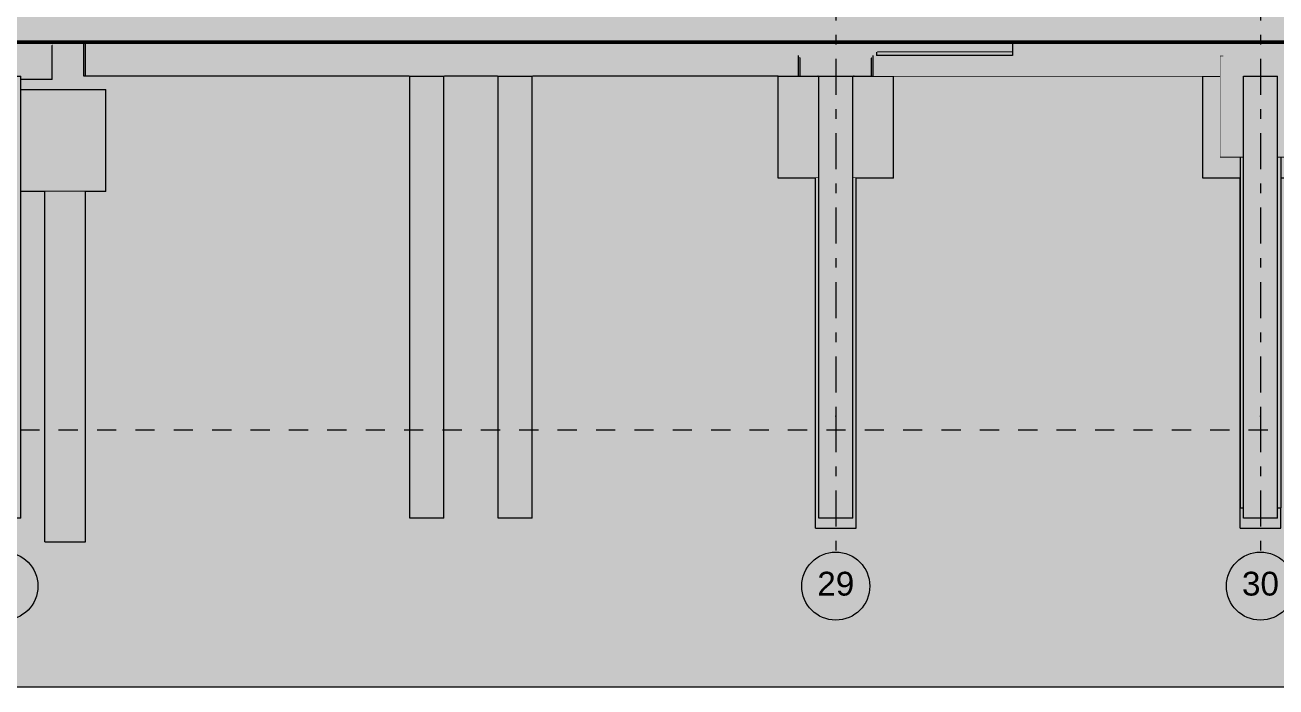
# Model space of a CAD drawing. Header units: millimetres. Extents: x -48147 to 1414029, y -496296 to 18123.
# Drawn here: x 1393650 to 1402847, y -495828 to -490962 of the extents above; entities that cross this region are included whole.
import ezdxf
from ezdxf.enums import TextEntityAlignment as Align

# ---------------------------------------------------------------- set-up
doc = ezdxf.new("R2010")
doc.units = ezdxf.units.MM
doc.header["$MEASUREMENT"] = 0
for name, pattern in [('Dashed', [2822.222233, 1411.111116, -1411.111116]), ('Double Dashed', [546.805537, 264.583325, -105.833328, 70.555556, -105.833328]), ('Wipeout_Contour', [1000, 0, -1000])]:
    doc.linetypes.add(name, pattern=pattern)
for name, color, linetype, lineweight, true_color in [('0_Pen_No__105', 7, 'Continuous', 15, 0xa6a6a6), ('A-230-M_FLOOR.IFC Import_Pen_No__109', 7, 'Continuous', 15, 0xa6a6a6), ('A-230-M_FLOOR.IFC Import_Pen_No__29', 7, 'Continuous', 50, 0x2a2a2a), ('HATCHING_Pen_No__145', 7, 'Continuous', 0, 0xa6a6a6), ('New_A-15-MG_Structural_Grid_Phase_2_Pen_No__222', 7, 'Continuous', 13, 0x65af33)]:
    doc.layers.add(name, color=color, linetype=linetype, lineweight=lineweight, true_color=true_color)
for name, color, linetype in [('A-230-M_FLOOR.IFC Import', 7, 'Continuous'), ('New_A-15-MG_Structural_Grid_Phase_2', 7, 'Continuous'), ('New_A-20-M_Floor_Slab', 7, 'Continuous'), ('New_A-25-M_Wall_Int', 7, 'Continuous'), ('S-160-M_FOUND.IFC Import', 7, 'Continuous'), ('S-280-M_COLUMN.IFC Import', 7, 'Continuous'), ('S-280-M_STRUCT_FRAME.IFC Import', 7, 'Continuous')]:
    doc.layers.add(name, color=color, linetype=linetype)
for name, color, linetype, lineweight in [('A-230-M_FLOOR.IFC Import_Pen_No__89', 8, 'Continuous', 20), ('HATCHING_Pen_No__1', 7, 'Continuous', 13), ('New_A-20-M_Floor_Slab_Pen_No__89', 8, 'Continuous', 20), ('New_A-25-M_Wall_Int_Pen_No__87', 8, 'Continuous', 20), ('S-160-M_FOUND.IFC Import_Pen_No__1', 7, 'Continuous', 13), ('S-160-M_FOUND.IFC Import_Pen_No__4', 7, 'Continuous', 20), ('S-280-M_COLUMN.IFC Import_Pen_No__88', 8, 'Continuous', 20), ('S-280-M_STRUCT_FRAME.IFC Import_Pen_No__90', 8, 'Continuous', 20)]:
    doc.layers.add(name, color=color, linetype=linetype, lineweight=lineweight)
doc.styles.add('GENERATED_STYLE_2', font='')
doc.styles.get('GENERATED_STYLE_2').set_extended_font_data('Swis721 BT')

# ---------------------------------------------------------------- blocks, each defined once
blk = doc.blocks.new('Section Elem_187_2', base_point=(1372879, -490836.7))
at = {"color": 254, "linetype": 'Wipeout_Contour', "lineweight": 0, "ltscale": 5911167.880479055}
blk.add_wipeout([(1393624.5, -491332.3), (1393624.5, -491361.7), (1393849, -491361.7), (1393849, -491107.8)], dxfattribs=at).dxf.layer = 'New_A-25-M_Wall_Int'
at = {"color": 254, "linetype": 'Wipeout_Contour', "lineweight": 0, "ltscale": 7361340.192738886}
blk.add_wipeout([(1387978.5, -491186.7), (1387788.7, -491186.7), (1387788.7, -491361.7), (1387850.1, -491361.7), (1388021.3, -491256.4)], dxfattribs=at).dxf.layer = 'New_A-25-M_Wall_Int'
at = {"color": 254, "linetype": 'Wipeout_Contour', "lineweight": 0, "ltscale": 5909455.809701221}
blk.add_wipeout([(1393191.2, -491158), (1393191.2, -491361.7), (1393365.7, -491361.7), (1393365.7, -491332.5)], dxfattribs=at).dxf.layer = 'New_A-25-M_Wall_Int'
at = {"layer": 'New_A-25-M_Wall_Int_Pen_No__87', "linetype": 'Continuous'}
for p, q in [((1393849, -491361.7), (1393849, -491107.8)), ((1387850.1, -491361.7), (1387788.7, -491361.7)), ((1393365.7, -491361.7), (1393191.2, -491361.7)), ((1393849, -491361.7), (1393624.5, -491361.7))]:
    blk.add_line(p, q, dxfattribs=at)
blk = doc.blocks.new('Section Elem_368_2', base_point=(1372879, -490836.7))
at = {"color": 254, "linetype": 'Wipeout_Contour', "lineweight": 0, "ltscale": 5936202.616278614}
blk.add_wipeout([(1399986, -491086.7), (1399911, -491161.7), (1400910.9, -491161.7), (1400910.9, -491086.7)], dxfattribs=at).dxf.layer = 'New_A-20-M_Floor_Slab'
at = {"layer": 'New_A-20-M_Floor_Slab_Pen_No__89', "linetype": 'Continuous'}
for p, q in [((1400910.9, -491086.7), (1400910.9, -491161.7)), ((1400910.9, -491161.7), (1399911, -491161.7))]:
    blk.add_line(p, q, dxfattribs=at)
blk = doc.blocks.new('Section Elem_444_2', base_point=(1372879, -490836.7))
at = {"color": 254, "linetype": 'Wipeout_Contour', "lineweight": 0, "ltscale": 47427890.43431725}
blk.add_wipeout([(1399534.5, -487236.7), (1399481.7, -487236.7), (1399481.7, -488347.7), (1399585.1, -488347.7), (1399585.1, -488296.6), (1399687.1, -488296.6), (1399687.1, -488347.7), (1399740.5, -488347.7), (1399740.5, -487236.7), (1399687.4, -487236.7), (1399687.4, -487250), (1399625.2, -487250), (1399618, -487253), (1399615, -487260.2), (1399615, -487667.8), (1399618, -487675), (1399625.2, -487678), (1399687.4, -487678), (1399687.4, -487691.3), (1399534.5, -487691.3), (1399534.5, -487678), (1399596.7, -487678), (1399603.9, -487675), (1399606.9, -487667.8), (1399606.9, -487566.7), (1399606.9, -487566.7), (1399606.9, -487366.7), (1399606.9, -487366.7), (1399606.9, -487260.2), (1399603.9, -487253), (1399596.7, -487250), (1399534.5, -487250)], dxfattribs=at).dxf.layer = 'S-280-M_COLUMN.IFC Import'
at = {"color": 254, "linetype": 'Wipeout_Contour', "lineweight": 0, "ltscale": 35580903.06894178}
blk.add_wipeout([(1399481.7, -490836.7), (1399740.5, -490836.7), (1399740.5, -488633.7), (1399687.6, -488633.7), (1399687.6, -488643.1), (1399622, -488643.1), (1399616.6, -488645.4), (1399614.4, -488650.7), (1399614.4, -488774.3), (1399616.6, -488779.7), (1399622, -488781.9), (1399687.6, -488781.9), (1399687.6, -488791.3), (1399534.7, -488791.3), (1399534.7, -488781.9), (1399600.3, -488781.9), (1399605.7, -488779.7), (1399607.9, -488774.3), (1399607.9, -488650.7), (1399605.7, -488645.4), (1399600.3, -488643.1), (1399534.7, -488643.1), (1399534.7, -488633.7), (1399481.7, -488633.7)], dxfattribs=at).dxf.layer = 'S-280-M_COLUMN.IFC Import'
at = {"color": 254, "linetype": 'Wipeout_Contour', "lineweight": 0, "ltscale": 4449682.688810951}
blk.add_wipeout([(1399481.7, -491336.7), (1399485.9, -491336.7), (1399481.7, -491332.5)], dxfattribs=at).dxf.layer = 'S-280-M_COLUMN.IFC Import'
at = {"color": 254, "linetype": 'Wipeout_Contour', "lineweight": 0, "ltscale": 4450406.033483557}
blk.add_wipeout([(1399740.5, -491332.3), (1399736, -491336.7), (1399740.5, -491336.7)], dxfattribs=at).dxf.layer = 'S-280-M_COLUMN.IFC Import'
at = {"layer": 'S-280-M_COLUMN.IFC Import_Pen_No__88', "linetype": 'Continuous'}
for p, q in [((1399481.7, -487236.7), (1399481.7, -488347.7)), ((1399740.5, -487236.7), (1399740.5, -488347.7)), ((1399481.7, -488633.7), (1399481.7, -490836.7)), ((1399740.5, -488633.7), (1399740.5, -490836.7)), ((1399481.7, -491332.5), (1399481.7, -491336.7)), ((1399740.5, -491332.3), (1399740.5, -491336.7))]:
    blk.add_line(p, q, dxfattribs=at)
blk = doc.blocks.new('Section Elem_487_2', base_point=(1372879, -490836.7))
at = {"color": 254, "linetype": 'Wipeout_Contour', "lineweight": 0, "ltscale": 5916651.905730639}
blk.add_wipeout([(1394082.9, -491336.7), (1396478.6, -491336.7), (1396228.6, -491086.7), (1394082.9, -491086.7)], dxfattribs=at).dxf.layer = 'S-280-M_STRUCT_FRAME.IFC Import'
at = {"color": 254, "linetype": 'Wipeout_Contour', "lineweight": 0, "ltscale": 4442386.626930612}
blk.add_wipeout([(1396728.7, -491336.7), (1397128.1, -491336.7), (1396928.4, -491137)], dxfattribs=at).dxf.layer = 'S-280-M_STRUCT_FRAME.IFC Import'
at = {"color": 254, "linetype": 'Wipeout_Contour', "lineweight": 0, "ltscale": 7411703.455196188}
blk.add_wipeout([(1397628.1, -491086.7), (1397378.1, -491336.7), (1399348.3, -491336.7), (1399348.3, -491199.1), (1399235.9, -491086.7)], dxfattribs=at).dxf.layer = 'S-280-M_STRUCT_FRAME.IFC Import'
at = {"layer": 'S-280-M_STRUCT_FRAME.IFC Import_Pen_No__90', "linetype": 'Continuous'}
for p, q in [((1394082.9, -491336.7), (1394082.9, -491086.7)), ((1399348.3, -491336.7), (1399348.3, -491199.1)), ((1396478.6, -491336.7), (1394082.9, -491336.7)), ((1397128.1, -491336.7), (1396728.7, -491336.7)), ((1399186.1, -491336.7), (1397378.1, -491336.7))]:
    blk.add_line(p, q, dxfattribs=at)
blk = doc.blocks.new('Section Elem_488_2', base_point=(1372879, -490836.7))
at = {"layer": 'S-280-M_STRUCT_FRAME.IFC Import_Pen_No__90', "linetype": 'Continuous'}
blk.add_line((1402308.3, -491336.7), (1400036.1, -491336.7), dxfattribs=at)
at = {"color": 254, "linetype": 'Wipeout_Contour', "lineweight": 0, "ltscale": 5934313.258040953}
blk.add_wipeout([(1399873.5, -491199.3), (1399873.5, -491336.7), (1399886.1, -491336.7), (1399886.1, -491186.7)], dxfattribs=at).dxf.layer = 'S-280-M_STRUCT_FRAME.IFC Import'
at = {"layer": 'S-280-M_STRUCT_FRAME.IFC Import_Pen_No__90', "linetype": 'Continuous'}
blk.add_line((1399873.5, -491336.7), (1399873.5, -491199.3), dxfattribs=at)
blk = doc.blocks.new('Section Elem_644_2', base_point=(1372879, -490836.7))
at = {"color": 254, "linetype": 'Wipeout_Contour', "lineweight": 0, "ltscale": 7430714.425440201}
blk.add_wipeout([(1402435.4, -491186.7), (1402435.4, -491936.7), (1402608.2, -491936.7), (1402608.2, -491336.7), (1402458.2, -491186.7)], dxfattribs=at).dxf.layer = 'S-160-M_FOUND.IFC Import'
at = {"color": 254, "linetype": 'Wipeout_Contour', "lineweight": 0, "ltscale": 7432837.182654485}
blk.add_wipeout([(1402858.2, -491336.7), (1402858.2, -491936.7), (1403035.4, -491936.7), (1403035.4, -491186.7), (1403008.2, -491186.7)], dxfattribs=at).dxf.layer = 'S-160-M_FOUND.IFC Import'
at = {"layer": 'S-160-M_FOUND.IFC Import_Pen_No__4', "linetype": 'Continuous'}
for p, q in [((1402435.4, -491186.7), (1402458.2, -491186.7)), ((1402435.4, -491936.7), (1402435.4, -491186.7)), ((1403008.2, -491186.7), (1403035.4, -491186.7)), ((1403035.4, -491936.7), (1403035.4, -491186.7)), ((1402608.2, -491936.7), (1402435.4, -491936.7)), ((1403035.4, -491936.7), (1402858.2, -491936.7))]:
    blk.add_line(p, q, dxfattribs=at)
blk = doc.blocks.new('Section Elem_649_2', base_point=(1372879, -490836.7))
at = {"color": 254, "linetype": 'Wipeout_Contour', "lineweight": 0, "ltscale": 5909298.687864193}
blk.add_wipeout([(1392745.1, -491436.7), (1392745.1, -492186.7), (1393369.9, -492186.7), (1393369.9, -491436.7)], dxfattribs=at).dxf.layer = 'S-160-M_FOUND.IFC Import'
at = {"color": 254, "linetype": 'Wipeout_Contour', "lineweight": 0, "ltscale": 5912599.364347139}
blk.add_wipeout([(1393620, -491436.7), (1393620, -492186.7), (1394245.1, -492186.7), (1394245.1, -491436.7)], dxfattribs=at).dxf.layer = 'S-160-M_FOUND.IFC Import'
at = {"layer": 'S-160-M_FOUND.IFC Import_Pen_No__4', "linetype": 'Continuous'}
for p, q in [((1392745.1, -491436.7), (1393369.9, -491436.7)), ((1392745.1, -492186.7), (1392745.1, -491436.7)), ((1393620, -491436.7), (1394245.1, -491436.7)), ((1394245.1, -492186.7), (1394245.1, -491436.7)), ((1393369.9, -492186.7), (1392745.1, -492186.7)), ((1394245.1, -492186.7), (1393620, -492186.7))]:
    blk.add_line(p, q, dxfattribs=at)
blk = doc.blocks.new('Section Elem_650_2', base_point=(1372879, -490836.7))
at = {"color": 254, "linetype": 'Wipeout_Contour', "lineweight": 0, "ltscale": 5932853.386717575}
blk.add_wipeout([(1399186.1, -492086.7), (1399485.9, -492086.7), (1399485.9, -491336.7), (1399186.1, -491336.7)], dxfattribs=at).dxf.layer = 'S-160-M_FOUND.IFC Import'
at = {"color": 254, "linetype": 'Wipeout_Contour', "lineweight": 0, "ltscale": 5934929.22228805}
blk.add_wipeout([(1399736, -492086.7), (1400036.1, -492086.7), (1400036.1, -491336.7), (1399736, -491336.7)], dxfattribs=at).dxf.layer = 'S-160-M_FOUND.IFC Import'
at = {"layer": 'S-160-M_FOUND.IFC Import_Pen_No__4', "linetype": 'Continuous'}
for p, q in [((1399186.1, -491336.7), (1399485.9, -491336.7)), ((1399186.1, -492086.7), (1399186.1, -491336.7)), ((1399736, -491336.7), (1400036.1, -491336.7)), ((1400036.1, -492086.7), (1400036.1, -491336.7)), ((1399485.9, -492086.7), (1399186.1, -492086.7)), ((1400036.1, -492086.7), (1399736, -492086.7))]:
    blk.add_line(p, q, dxfattribs=at)
blk = doc.blocks.new('Section Elem_651_2', base_point=(1372879, -490836.7))
at = {"color": 254, "linetype": 'Wipeout_Contour', "lineweight": 0, "ltscale": 8917019.14822266}
blk.add_wipeout([(1402308.3, -492086.7), (1402585.4, -492086.7), (1402585.4, -491936.7), (1402435.4, -491936.7), (1402435.4, -491336.7), (1402308.3, -491336.7)], dxfattribs=at).dxf.layer = 'S-160-M_FOUND.IFC Import'
at = {"color": 254, "linetype": 'Wipeout_Contour', "lineweight": 0, "ltscale": 8920321.907217067}
blk.add_wipeout([(1403035.4, -491936.7), (1402885.4, -491936.7), (1402885.4, -492086.7), (1403158.3, -492086.7), (1403158.3, -491336.7), (1403035.4, -491336.7)], dxfattribs=at).dxf.layer = 'S-160-M_FOUND.IFC Import'
at = {"layer": 'S-160-M_FOUND.IFC Import_Pen_No__4', "linetype": 'Continuous'}
for p, q in [((1402308.3, -491336.7), (1402435.4, -491336.7)), ((1402308.3, -492086.7), (1402308.3, -491336.7)), ((1403035.4, -491336.7), (1403158.3, -491336.7)), ((1403158.3, -492086.7), (1403158.3, -491336.7)), ((1402585.4, -492086.7), (1402308.3, -492086.7)), ((1403158.3, -492086.7), (1402885.4, -492086.7))]:
    blk.add_line(p, q, dxfattribs=at)
blk = doc.blocks.new('Section Elem_652_2', base_point=(1372879, -490836.7))
at = {"color": 254, "linetype": 'Wipeout_Contour', "lineweight": 0, "ltscale": 16359227.10075358}
blk.add_wipeout([(1402583.3, -492086.7), (1402583.3, -494661.7), (1402883.3, -494661.7), (1402883.3, -494511.7), (1402858.2, -494511.7), (1402858.2, -494586.7), (1402858, -494586.7), (1402608, -494586.7), (1402608, -494511.7), (1402585.4, -494511.7), (1402585.4, -492086.7)], dxfattribs=at).dxf.layer = 'S-160-M_FOUND.IFC Import'
at = {"layer": 'S-160-M_FOUND.IFC Import_Pen_No__1', "linetype": 'Continuous'}
for p, q in [((1402583.3, -494661.7), (1402583.3, -492086.7)), ((1402883.3, -494661.7), (1402883.3, -494511.7)), ((1402583.3, -494661.7), (1402883.3, -494661.7))]:
    blk.add_line(p, q, dxfattribs=at)
blk = doc.blocks.new('Section Elem_658_2', base_point=(1372879, -490836.7))
at = {"color": 254, "linetype": 'Wipeout_Contour', "lineweight": 0, "ltscale": 13356696.99094929}
blk.add_wipeout([(1399461.1, -492086.7), (1399461.1, -494661.7), (1399761.1, -494661.7), (1399761.1, -492086.7), (1399736, -492086.7), (1399736, -494586.7), (1399735.9, -494586.7), (1399485.9, -494586.7), (1399485.9, -492086.7)], dxfattribs=at).dxf.layer = 'S-160-M_FOUND.IFC Import'
at = {"layer": 'S-160-M_FOUND.IFC Import_Pen_No__1', "linetype": 'Continuous'}
for p, q in [((1399461.1, -494661.7), (1399461.1, -492086.7)), ((1399761.1, -494661.7), (1399761.1, -492086.7)), ((1399461.1, -494661.7), (1399761.1, -494661.7))]:
    blk.add_line(p, q, dxfattribs=at)
blk = doc.blocks.new('Section Elem_659_2', base_point=(1372879, -490836.7))
at = {"color": 254, "linetype": 'Wipeout_Contour', "lineweight": 0, "ltscale": 5947166.594522707}
blk.add_wipeout([(1402585.4, -491936.7), (1402585.4, -494511.7), (1402608.2, -494511.7), (1402608.2, -491936.7)], dxfattribs=at).dxf.layer = 'S-160-M_FOUND.IFC Import'
at = {"color": 254, "linetype": 'Wipeout_Contour', "lineweight": 0, "ltscale": 5948204.314334231}
blk.add_wipeout([(1402885.4, -491936.7), (1402858.2, -491936.7), (1402858.2, -494511.7), (1402885.4, -494511.7)], dxfattribs=at).dxf.layer = 'S-160-M_FOUND.IFC Import'
at = {"layer": 'S-160-M_FOUND.IFC Import_Pen_No__1', "linetype": 'Continuous'}
for p, q in [((1402585.4, -494511.7), (1402585.4, -491936.7)), ((1402885.4, -494511.7), (1402885.4, -491936.7)), ((1402585.4, -494511.7), (1402608.2, -494511.7)), ((1402858.2, -494511.7), (1402885.4, -494511.7))]:
    blk.add_line(p, q, dxfattribs=at)
blk = doc.blocks.new('Section Elem_679_2', base_point=(1372879, -490836.7))
at = {"color": 254, "linetype": 'Wipeout_Contour', "lineweight": 0, "ltscale": 5912484.499708982}
blk.add_wipeout([(1393620, -491336.7), (1393370, -491336.7), (1393370, -494586.7), (1393620, -494586.7)], dxfattribs=at).dxf.layer = 'S-160-M_FOUND.IFC Import'
at = {"layer": 'S-160-M_FOUND.IFC Import_Pen_No__4', "linetype": 'Continuous'}
blk.add_line((1393620, -494586.7), (1393370, -494586.7), dxfattribs=at)
at = {"color": 254, "linetype": 'Wipeout_Contour', "lineweight": 0, "ltscale": 5910150.495761173}
blk.add_wipeout([(1393370, -491336.7), (1393620, -491336.7), (1393870, -491086.7), (1393120, -491086.7)], dxfattribs=at).dxf.layer = 'S-160-M_FOUND.IFC Import'
at = {"layer": 'S-160-M_FOUND.IFC Import_Pen_No__4', "linetype": 'Continuous'}
for p, q in [((1393370, -491336.7), (1393620, -491336.7)), ((1393370, -494586.7), (1393370, -491336.7)), ((1393620, -494586.7), (1393620, -491336.7))]:
    blk.add_line(p, q, dxfattribs=at)
blk = doc.blocks.new('Section Elem_681_2', base_point=(1372879, -490836.7))
at = {"color": 254, "linetype": 'Wipeout_Contour', "lineweight": 0, "ltscale": 5923736.855929219}
blk.add_wipeout([(1396478.7, -491336.7), (1396478.6, -491336.7), (1396478.6, -494586.7), (1396478.7, -494586.7)], dxfattribs=at).dxf.layer = 'S-160-M_FOUND.IFC Import'
at = {"layer": 'S-160-M_FOUND.IFC Import_Pen_No__4', "linetype": 'Continuous'}
blk.add_line((1396478.7, -494586.7), (1396478.6, -494586.7), dxfattribs=at)
at = {"color": 254, "linetype": 'Wipeout_Contour', "lineweight": 0, "ltscale": 5920935.596196931}
blk.add_wipeout([(1396228.6, -491086.7), (1396478.6, -491336.7), (1396478.7, -491336.7), (1396228.7, -491086.7)], dxfattribs=at).dxf.layer = 'S-160-M_FOUND.IFC Import'
at = {"layer": 'S-160-M_FOUND.IFC Import_Pen_No__4', "linetype": 'Continuous'}
for p, q in [((1396478.6, -491336.7), (1396478.7, -491336.7)), ((1396478.6, -494586.7), (1396478.6, -491336.7))]:
    blk.add_line(p, q, dxfattribs=at)
blk = doc.blocks.new('Section Elem_682_2', base_point=(1372879, -490836.7))
at = {"color": 254, "linetype": 'Wipeout_Contour', "lineweight": 0, "ltscale": 5924208.549857414}
blk.add_wipeout([(1396728.7, -491336.7), (1396478.7, -491336.7), (1396478.7, -494586.7), (1396728.7, -494586.7)], dxfattribs=at).dxf.layer = 'S-160-M_FOUND.IFC Import'
at = {"layer": 'S-160-M_FOUND.IFC Import_Pen_No__4', "linetype": 'Continuous'}
blk.add_line((1396728.7, -494586.7), (1396478.7, -494586.7), dxfattribs=at)
at = {"color": 254, "linetype": 'Wipeout_Contour', "lineweight": 0, "ltscale": 5921879.165143948}
blk.add_wipeout([(1396478.7, -491336.7), (1396728.7, -491336.7), (1396978.7, -491086.7), (1396228.7, -491086.7)], dxfattribs=at).dxf.layer = 'S-160-M_FOUND.IFC Import'
at = {"layer": 'S-160-M_FOUND.IFC Import_Pen_No__4', "linetype": 'Continuous'}
for p, q in [((1396478.7, -491336.7), (1396728.7, -491336.7)), ((1396478.7, -494586.7), (1396478.7, -491336.7)), ((1396728.7, -494586.7), (1396728.7, -491336.7))]:
    blk.add_line(p, q, dxfattribs=at)
blk = doc.blocks.new('Section Elem_683_2', base_point=(1372879, -490836.7))
at = {"color": 254, "linetype": 'Wipeout_Contour', "lineweight": 0, "ltscale": 5935553.436014941}
blk.add_wipeout([(1399736, -491336.7), (1399486, -491336.7), (1399486, -494586.7), (1399736, -494586.7)], dxfattribs=at).dxf.layer = 'S-160-M_FOUND.IFC Import'
at = {"layer": 'S-160-M_FOUND.IFC Import_Pen_No__4', "linetype": 'Continuous'}
blk.add_line((1399736, -494586.7), (1399486, -494586.7), dxfattribs=at)
at = {"color": 254, "linetype": 'Wipeout_Contour', "lineweight": 0, "ltscale": 5933228.503772931}
blk.add_wipeout([(1399486, -491336.7), (1399736, -491336.7), (1399986, -491086.7), (1399236, -491086.7)], dxfattribs=at).dxf.layer = 'S-160-M_FOUND.IFC Import'
at = {"layer": 'S-160-M_FOUND.IFC Import_Pen_No__4', "linetype": 'Continuous'}
for p, q in [((1399486, -491336.7), (1399736, -491336.7)), ((1399486, -494586.7), (1399486, -491336.7)), ((1399736, -494586.7), (1399736, -491336.7))]:
    blk.add_line(p, q, dxfattribs=at)
blk = doc.blocks.new('Section Elem_684_2', base_point=(1372879, -490836.7))
at = {"color": 254, "linetype": 'Wipeout_Contour', "lineweight": 0, "ltscale": 5935081.629881134}
blk.add_wipeout([(1399486, -491336.7), (1399485.9, -491336.7), (1399485.9, -494586.7), (1399486, -494586.7)], dxfattribs=at).dxf.layer = 'S-160-M_FOUND.IFC Import'
at = {"layer": 'S-160-M_FOUND.IFC Import_Pen_No__4', "linetype": 'Continuous'}
blk.add_line((1399486, -494586.7), (1399485.9, -494586.7), dxfattribs=at)
at = {"color": 254, "linetype": 'Wipeout_Contour', "lineweight": 0, "ltscale": 5932284.71183948}
blk.add_wipeout([(1399235.9, -491086.7), (1399485.9, -491336.7), (1399486, -491336.7), (1399236, -491086.7)], dxfattribs=at).dxf.layer = 'S-160-M_FOUND.IFC Import'
at = {"layer": 'S-160-M_FOUND.IFC Import_Pen_No__4', "linetype": 'Continuous'}
for p, q in [((1399485.9, -491336.7), (1399486, -491336.7)), ((1399485.9, -494586.7), (1399485.9, -491336.7))]:
    blk.add_line(p, q, dxfattribs=at)
blk = doc.blocks.new('Section Elem_685_2', base_point=(1372879, -490836.7))
at = {"color": 254, "linetype": 'Wipeout_Contour', "lineweight": 0, "ltscale": 5943687.361165542}
blk.add_wipeout([(1402358.2, -491086.7), (1402358, -491086.7), (1402458, -491186.7), (1402458.2, -491186.7)], dxfattribs=at).dxf.layer = 'S-160-M_FOUND.IFC Import'
at = {"color": 254, "linetype": 'Wipeout_Contour', "lineweight": 0, "ltscale": 5948967.469782611}
blk.add_wipeout([(1402608, -494511.7), (1402608, -494586.7), (1402608.2, -494586.7), (1402608.2, -494511.7)], dxfattribs=at).dxf.layer = 'S-160-M_FOUND.IFC Import'
at = {"layer": 'S-160-M_FOUND.IFC Import_Pen_No__4', "linetype": 'Continuous'}
for p, q in [((1402608, -494586.7), (1402608, -494511.7)), ((1402608.2, -494586.7), (1402608, -494586.7))]:
    blk.add_line(p, q, dxfattribs=at)
blk = doc.blocks.new('Section Elem_686_2', base_point=(1372879, -490836.7))
at = {"color": 254, "linetype": 'Wipeout_Contour', "lineweight": 0, "ltscale": 5947334.280682547}
blk.add_wipeout([(1402858.2, -491336.7), (1402608.2, -491336.7), (1402608.2, -494586.7), (1402858.2, -494586.7)], dxfattribs=at).dxf.layer = 'S-160-M_FOUND.IFC Import'
at = {"layer": 'S-160-M_FOUND.IFC Import_Pen_No__4', "linetype": 'Continuous'}
blk.add_line((1402858.2, -494586.7), (1402608.2, -494586.7), dxfattribs=at)
at = {"color": 254, "linetype": 'Wipeout_Contour', "lineweight": 0, "ltscale": 5945013.954030804}
blk.add_wipeout([(1402608.2, -491336.7), (1402858.2, -491336.7), (1403108.2, -491086.7), (1402358.2, -491086.7)], dxfattribs=at).dxf.layer = 'S-160-M_FOUND.IFC Import'
at = {"layer": 'S-160-M_FOUND.IFC Import_Pen_No__4', "linetype": 'Continuous'}
for p, q in [((1402608.2, -491336.7), (1402858.2, -491336.7)), ((1402608.2, -494586.7), (1402608.2, -491336.7)), ((1402858.2, -494586.7), (1402858.2, -491336.7))]:
    blk.add_line(p, q, dxfattribs=at)
blk = doc.blocks.new('Section Elem_705_2', base_point=(1372879, -490836.7))
at = {"color": 254, "linetype": 'Wipeout_Contour', "lineweight": 0, "ltscale": 5914864.36115807}
blk.add_wipeout([(1393795.1, -492186.7), (1393795.1, -494761.7), (1394095.1, -494761.7), (1394095.1, -492186.7)], dxfattribs=at).dxf.layer = 'S-160-M_FOUND.IFC Import'
at = {"layer": 'S-160-M_FOUND.IFC Import_Pen_No__1', "linetype": 'Continuous'}
for p, q in [((1393795.1, -494761.7), (1393795.1, -492186.7)), ((1394095.1, -494761.7), (1394095.1, -492186.7)), ((1393795.1, -494761.7), (1394095.1, -494761.7))]:
    blk.add_line(p, q, dxfattribs=at)
blk = doc.blocks.new('Section Elem_709_2', base_point=(1372879, -490836.7))
at = {"layer": 'S-160-M_FOUND.IFC Import_Pen_No__1', "linetype": 'Continuous'}
for p, q in [((1394095.1, -491336.7), (1394095.1, -491086.7)), ((1399336.1, -491336.7), (1399336.1, -491186.9))]:
    blk.add_line(p, q, dxfattribs=at)
blk = doc.blocks.new('Section Elem_710_2', base_point=(1372879, -490836.7))
at = {"color": 254, "linetype": 'Wipeout_Contour', "lineweight": 0, "ltscale": 16330735.47328404}
blk.add_wipeout([(1399911, -491161.7), (1399886.1, -491186.7), (1399886.1, -491336.7), (1402435.4, -491336.7), (1402435.4, -491186.7), (1402458, -491186.7), (1402358, -491086.7), (1400911.1, -491086.7), (1400911.1, -491186.7), (1399911.1, -491186.7), (1399911.1, -491161.7)], dxfattribs=at).dxf.layer = 'S-160-M_FOUND.IFC Import'
at = {"layer": 'S-160-M_FOUND.IFC Import_Pen_No__1', "linetype": 'Continuous'}
blk.add_line((1399886.1, -491336.7), (1399886.1, -491186.7), dxfattribs=at)
blk = doc.blocks.new('Section Elem_719_2', base_point=(1372879, -490836.7))
at = {"color": 254, "linetype": 'Wipeout_Contour', "lineweight": 0, "ltscale": 5926658.141793115}
blk.add_wipeout([(1397378.1, -491336.7), (1397128.1, -491336.7), (1397128.1, -494586.7), (1397378.1, -494586.7)], dxfattribs=at).dxf.layer = 'S-160-M_FOUND.IFC Import'
at = {"layer": 'S-160-M_FOUND.IFC Import_Pen_No__4', "linetype": 'Continuous'}
blk.add_line((1397378.1, -494586.7), (1397128.1, -494586.7), dxfattribs=at)
at = {"color": 254, "linetype": 'Wipeout_Contour', "lineweight": 0, "ltscale": 7405176.307973508}
blk.add_wipeout([(1396978.7, -491086.7), (1396928.4, -491137), (1397128.1, -491336.7), (1397378.1, -491336.7), (1397628.1, -491086.7)], dxfattribs=at).dxf.layer = 'S-160-M_FOUND.IFC Import'
at = {"layer": 'S-160-M_FOUND.IFC Import_Pen_No__4', "linetype": 'Continuous'}
for p, q in [((1397128.1, -491336.7), (1397378.1, -491336.7)), ((1397128.1, -494586.7), (1397128.1, -491336.7)), ((1397378.1, -494586.7), (1397378.1, -491336.7))]:
    blk.add_line(p, q, dxfattribs=at)
blk = doc.blocks.new('Section Elem_730_2', base_point=(1372879, -490836.7))
at = {"color": 254, "linetype": 'Wipeout_Contour', "lineweight": 0, "ltscale": 8905182.362345345}
blk.add_wipeout([(1399911.1, -491186.7), (1400911.1, -491186.7), (1400911.1, -491086.7), (1400910.9, -491086.7), (1400910.9, -491161.7), (1399911.1, -491161.7)], dxfattribs=at).dxf.layer = 'A-230-M_FLOOR.IFC Import'
at = {"layer": 'A-230-M_FLOOR.IFC Import_Pen_No__89', "linetype": 'Continuous'}
for p, q in [((1400911.1, -491086.7), (1400911.1, -491186.7)), ((1399911.1, -491161.7), (1399911.1, -491186.7)), ((1400911.1, -491186.7), (1399911.1, -491186.7))]:
    blk.add_line(p, q, dxfattribs=at)
blk = doc.blocks.new('Section Elem_732_2', base_point=(1372879, -490836.7))
at = {"color": 254, "linetype": 'Wipeout_Contour', "lineweight": 0, "ltscale": 5908622.268670983}
blk.add_wipeout([(1405423.5, -491086.7), (1405423.5, -490836.7), (1380920.7, -490836.7), (1380920.7, -491086.7)], dxfattribs=at).dxf.layer = 'A-230-M_FLOOR.IFC Import'
at = {"layer": 'A-230-M_FLOOR.IFC Import_Pen_No__109', "linetype": 'Continuous'}
h = blk.add_hatch(dxfattribs=at)
h.set_pattern_fill('Lightweight_Concrete_0002', color=256, style=0, pattern_type=2)
h.set_pattern_definition([(0, (1372879, -490836.73), (0, 389.7114), [24.375, -200.625]), (0, (1372991.5, -490641.88), (0, 389.7114), [24.375, -200.625]), (60, (1372879, -490836.73), (-337.5, 194.8557), [24.375, -200.625]), (60, (1373104, -490836.73), (-337.5, 194.8557), [24.375, -200.625]), (120, (1372903.37, -490836.73), (337.5, 194.8557), [24.375, -200.625]), (120, (1373128.37, -490836.73), (337.5, 194.8557), [24.375, -200.625]), (0, (1372878.996, -490799.23), (0, 75), [0, -75, 0, -112.5]), (45, (1372916.496, -490799.23), (-53.033, 53.033), [0, -56.25, 0, -93.75])])
h.paths.add_polyline_path([(1405423.5, -491086.7), (1405423.5, -490836.7), (1380920.7, -490836.7), (1380920.7, -491086.7)])
at = {"layer": 'A-230-M_FLOOR.IFC Import_Pen_No__29', "linetype": 'Continuous'}
blk.add_line((1405423.5, -491086.7), (1380920.7, -491086.7), dxfattribs=at)
blk = doc.blocks.new('Standard grid marker[5]_2', base_point=(1393494.9, -469432.1))
at = {"layer": 'New_A-15-MG_Structural_Grid_Phase_2_Pen_No__222', "linetype": 'Continuous'}
blk.add_circle((1393494.9, -495086.7), 250, dxfattribs=at)
at = {"layer": 'New_A-15-MG_Structural_Grid_Phase_2_Pen_No__222', "style": 'GENERATED_STYLE_2'}
for tag, p in [('AC_MarkerText_1_0', (1393494.9, -469164)), ('AC_MarkerText_1_1', (1393494.9, -495068.6))]:
    blk.add_attdef(tag, text='', height=175, rotation=360, dxfattribs=at).set_placement(p, align=Align.MIDDLE_CENTER)
blk = doc.blocks.new('Standard grid marker[6]_2', base_point=(1399610.9, -469432.1))
at = {"layer": 'New_A-15-MG_Structural_Grid_Phase_2_Pen_No__222', "linetype": 'Double Dashed'}
for p, q in [((1399610.9, -470432.1), (1399610.9, -493836.7)), ((1399610.9, -493836.7), (1399610.9, -494836.7))]:
    blk.add_line(p, q, dxfattribs=at)
at = {"layer": 'New_A-15-MG_Structural_Grid_Phase_2_Pen_No__222', "linetype": 'Continuous'}
blk.add_circle((1399610.9, -495086.7), 250, dxfattribs=at)
at = {"layer": 'New_A-15-MG_Structural_Grid_Phase_2_Pen_No__222', "linetype": 'Double Dashed'}
blk.add_point((1399610.9, -493836.7), dxfattribs=at)
blk.add_point((1399610.9, -493836.7), dxfattribs=at)
at = {"layer": 'New_A-15-MG_Structural_Grid_Phase_2_Pen_No__222', "style": 'GENERATED_STYLE_2'}
for tag, p in [('AC_MarkerText_1_0', (1399610.9, -469163.9)), ('AC_MarkerText_1_1', (1399610.9, -495068.6))]:
    blk.add_attdef(tag, text='', height=175, rotation=360, dxfattribs=at).set_placement(p, align=Align.MIDDLE_CENTER)
blk = doc.blocks.new('Standard grid marker[7]_2', base_point=(1402733.1, -469432.1))
at = {"layer": 'New_A-15-MG_Structural_Grid_Phase_2_Pen_No__222', "linetype": 'Double Dashed'}
for p, q in [((1402733.1, -470432.1), (1402733.1, -493836.7)), ((1402733.1, -493836.7), (1402733.1, -494836.7))]:
    blk.add_line(p, q, dxfattribs=at)
at = {"layer": 'New_A-15-MG_Structural_Grid_Phase_2_Pen_No__222', "linetype": 'Continuous'}
blk.add_circle((1402733.1, -495086.7), 250, dxfattribs=at)
at = {"layer": 'New_A-15-MG_Structural_Grid_Phase_2_Pen_No__222', "linetype": 'Double Dashed'}
blk.add_point((1402733.1, -493836.7), dxfattribs=at)
blk.add_point((1402733.1, -493836.7), dxfattribs=at)
at = {"layer": 'New_A-15-MG_Structural_Grid_Phase_2_Pen_No__222', "style": 'GENERATED_STYLE_2'}
for tag, p in [('AC_MarkerText_1_0', (1402733.1, -469163.9)), ('AC_MarkerText_1_1', (1402733.1, -495068.5))]:
    blk.add_attdef(tag, text='', height=175, rotation=360, dxfattribs=at).set_placement(p, align=Align.MIDDLE_CENTER)
blk = doc.blocks.new('S-24 Building Section_STORY_MARKER', base_point=(1372879, -490836.7))
at = {"layer": '0_Pen_No__105', "linetype": 'Dashed', "ltscale": 0.1}
blk.add_line((1358054.7, -493936.7), (1410366.7, -493936.7), dxfattribs=at)

msp = doc.modelspace()

# ---------------------------------------------------------------- block references
at = {"layer": 'New_A-20-M_Floor_Slab'}
msp.add_blockref('Section Elem_368_2', (1372879, -490836.7), dxfattribs=at)
at = {"layer": 'New_A-25-M_Wall_Int'}
msp.add_blockref('Section Elem_187_2', (1372879, -490836.7), dxfattribs=at)
at = {"layer": 'S-160-M_FOUND.IFC Import'}
for name in ['Section Elem_644_2', 'Section Elem_649_2']:
    msp.add_blockref(name, (1372879, -490836.7), dxfattribs=at)
at = {"layer": 'S-280-M_COLUMN.IFC Import'}
msp.add_blockref('Section Elem_444_2', (1372879, -490836.7), dxfattribs=at)
at = {"layer": 'S-280-M_STRUCT_FRAME.IFC Import'}
msp.add_blockref('Section Elem_487_2', (1372879, -490836.7), dxfattribs=at)

# ---------------------------------------------------------------- next in the draw order: block references
at = {"layer": 'S-160-M_FOUND.IFC Import'}
for name in ['Section Elem_679_2', 'Section Elem_681_2']:
    msp.add_blockref(name, (1372879, -490836.7), dxfattribs=at)
at = {"layer": 'S-280-M_STRUCT_FRAME.IFC Import'}
msp.add_blockref('Section Elem_488_2', (1372879, -490836.7), dxfattribs=at)

# ---------------------------------------------------------------- next in the draw order: block references
at = {"layer": 'S-160-M_FOUND.IFC Import'}
for name in ['Section Elem_682_2', 'Section Elem_650_2', 'Section Elem_651_2', 'Section Elem_705_2']:
    msp.add_blockref(name, (1372879, -490836.7), dxfattribs=at)

# ---------------------------------------------------------------- next in the draw order: block references
for name in ['Section Elem_658_2', 'Section Elem_652_2']:
    msp.add_blockref(name, (1372879, -490836.7), dxfattribs=at)

# ---------------------------------------------------------------- next in the draw order: block references
for name in ['Section Elem_683_2', 'Section Elem_659_2']:
    msp.add_blockref(name, (1372879, -490836.7), dxfattribs=at)

# ---------------------------------------------------------------- next in the draw order: block references
for name in ['Section Elem_684_2', 'Section Elem_685_2']:
    msp.add_blockref(name, (1372879, -490836.7), dxfattribs=at)

# ---------------------------------------------------------------- next in the draw order: block references
for name in ['Section Elem_709_2', 'Section Elem_686_2']:
    msp.add_blockref(name, (1372879, -490836.7), dxfattribs=at)

# ---------------------------------------------------------------- next in the draw order: block references
for name in ['Section Elem_719_2', 'Section Elem_710_2']:
    msp.add_blockref(name, (1372879, -490836.7), dxfattribs=at)

# ---------------------------------------------------------------- next in the draw order: block references
at = {"layer": 'A-230-M_FLOOR.IFC Import'}
msp.add_blockref('Section Elem_730_2', (1372879, -490836.7), dxfattribs=at)

# ---------------------------------------------------------------- next in the draw order: block references
msp.add_blockref('Section Elem_732_2', (1372879, -490836.7), dxfattribs=at)

# ---------------------------------------------------------------- next in the draw order: hatches: boundary and pattern name
at = {"layer": 'HATCHING_Pen_No__145', "linetype": 'Continuous'}
msp.add_hatch(color=256, dxfattribs=at).paths.add_polyline_path([(1359233.6, -490836.7), (1359233.6, -495828.1), (1408556.3, -495828.1), (1408556.3, -490836.7), (1405993.5, -490836.7), (1405993.5, -491225), (1405923.5, -491225), (1405923.5, -491336.6), (1405423.5, -491336.7), (1405423.5, -491086.7), (1380920.1, -491086.7), (1380920.1, -491189.4), (1376422.8, -491186.7), (1376422.8, -491266.7), (1364705.8, -491266.7), (1364705.8, -491766.7), (1364205.3, -491766.6), (1364205.3, -491550.9), (1364135.4, -491550.9), (1364135.4, -490836.7)])

# ---------------------------------------------------------------- next in the draw order: linework, layer by layer
at = {"layer": 'HATCHING_Pen_No__1', "linetype": 'Continuous', "flags": 128}
msp.add_lwpolyline([(1359233.6, -490836.7), (1359233.6, -495828.1), (1408556.3, -495828.1), (1408556.3, -490836.7), (1405993.5, -490836.7), (1405993.5, -491225), (1405923.5, -491225), (1405923.5, -491336.6), (1405423.5, -491336.7), (1405423.5, -491086.7), (1380920.1, -491086.7), (1380920.1, -491189.4), (1376422.8, -491186.7), (1376422.8, -491266.7), (1364705.8, -491266.7), (1364705.8, -491766.7), (1364205.3, -491766.6), (1364205.3, -491550.9), (1364135.4, -491550.9), (1364135.4, -490836.7)], close=True, dxfattribs=at)

# ---------------------------------------------------------------- next in the draw order: block references
at = {"layer": 'New_A-15-MG_Structural_Grid_Phase_2', "color": 8, "linetype": 'Continuous', "lineweight": 15}
msp.add_blockref('Standard grid marker[5]_2', (1393494.9, -469432.1), dxfattribs=at)
ref = msp.add_blockref('Standard grid marker[6]_2', (1399610.9, -469432.1), dxfattribs=at)
ref.add_attrib('AC_MarkerText_1_1', '29', dxfattribs={"layer": 'New_A-15-MG_Structural_Grid_Phase_2_Pen_No__222', "color": 85, "true_color": 0x65af33, "height": 175, "rotation": 360, "style": 'GENERATED_STYLE_2'}).set_placement((1399610.9, -495068.6), align=Align.MIDDLE_CENTER)
ref = msp.add_blockref('Standard grid marker[7]_2', (1402733.1, -469432.1), dxfattribs=at)
ref.add_attrib('AC_MarkerText_1_1', '30', dxfattribs={"layer": 'New_A-15-MG_Structural_Grid_Phase_2_Pen_No__222', "color": 85, "true_color": 0x65af33, "height": 175, "rotation": 360, "style": 'GENERATED_STYLE_2'}).set_placement((1402733.1, -495068.5), align=Align.MIDDLE_CENTER)

# ---------------------------------------------------------------- next in the draw order: block references
at = {"linetype": 'Continuous', "lineweight": 0}
msp.add_blockref('S-24 Building Section_STORY_MARKER', (1372879, -490836.7), dxfattribs=at)

doc.saveas('drawing.dxf')
